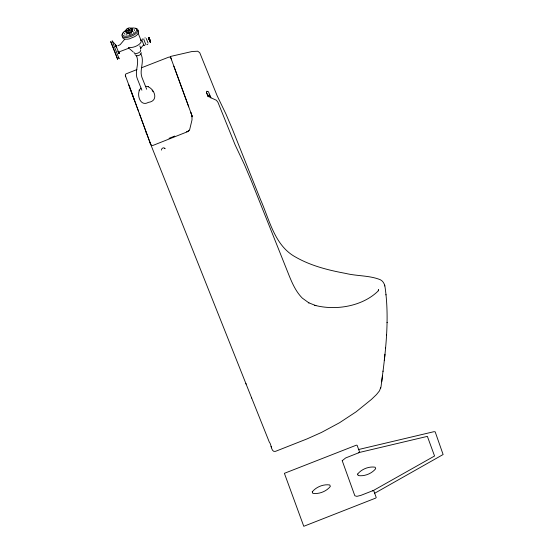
<?xml version="1.0" encoding="UTF-8"?>
<svg xmlns="http://www.w3.org/2000/svg" width="554" height="554" viewBox="0 0 554 554"><rect width="100%" height="100%" fill="white"/><g stroke="black" fill="none" stroke-linecap="round" stroke-linejoin="round"><path stroke-width="0.83" d="M382.994 371.485C386.484 343.702 389.06 315.441 385.12 287.554C384.815 284.382 383.257 281.162 380.286 279.715C369.366 275.31 357.011 276.204 345.648 273.406C328.37 270.207 310.953 265.858 295.594 257.063C274.521 245.63 269.493 219.779 260.581 199.786L232.327 129.027L225.928 113.986L217.14 95.745L199.745 52.706L197.681 51.217L191.982 51.522L171.359 56.259L170.362 56.577L170.293 57.228M387.101 322.691L387.101 322.31M386.574 335.329L386.602 334.941M385.549 348.168L385.577 347.774M116.236 46.266L115.696 44.985L112.171 40.982L119.138 58.786L118.833 57.872M384.282 360.453L384.947 354.248M251.44 397.44L269.299 442.071C271.522 444.045 270.975 452.666 275.463 451.358L307.096 438.879L321.562 432.404L339.554 422.723L356.09 411.837L371.457 399.399L376.512 394.538L379.469 390.854L381.014 386.761L383.043 371.062M381.72 381.796L382.489 375.591M140.668 49.036L140.841 47.969M378.389 290.788L378.645 289.597L377.966 291.175C362.496 306.251 335.987 310.891 314.762 305.302L315.898 305.663L308.433 302.65L308.938 302.913L302.318 298.121C296.127 291.916 292.464 283.793 289.209 275.795L251.218 180.639L244.556 164.884L235.09 144.788L217.971 102.352L216.413 100.281L210.167 97.428L207.861 95.669L208.498 96.396M122.621 36.419L122.753 37.921L124.082 38.912A8.545 3.74 -21.7 0 0 125.37 39.196L127.524 39.168A8.545 3.74 -21.7 0 0 129.352 38.849L134.823 36.592A8.545 3.74 -21.7 0 0 138.618 31.71L138.417 31.156A8.545 3.74 -21.7 0 0 138.244 30.913M170.48 56.979L168.735 57.159L141.602 67.733M380.577 388.548L380.806 387.765M139.068 90.357L139.276 89.97M124.858 39.085L120.156 44.687L117.919 45.753M141.928 39.576L142.745 38.905M125.329 31.987L125.786 31.536M133.763 31.876L133.313 32.326M189.122 130.294L188.755 130.675M140.979 88.121C135.744 92.698 139.698 107.434 148.368 102.379C160.161 100.835 153.52 86.535 145.73 86.265M147.786 44.237L146.99 44.715M374.67 493.261L443.11 454.522L435.167 431.815L433.879 431.704L358.653 449.502M187.418 131.416L188.305 130.986M358.618 452.812L359.581 452.036L357.095 445.243L356.305 445.187L284.389 473.331L303.772 526.3L375.674 498.101L376.228 497.52L373.742 490.726L372.523 490.809M186.483 131.804L187.176 131.52M118.251 52.215L128.473 48.337M136.914 69.569L125.959 73.911L125.37 74.513L125.356 75.559L150.224 143.154M209.017 95.066C210.014 92.837 209.073 95.69 210.617 97.566M169.032 138.32L174.78 136.069M144.04 45.179C142.44 45.144 141.187 48.392 140.702 48.032M144.857 37.949L145.293 37.887M206.566 91.341L207.016 91.292M144.85 45.29L143.901 45.179L143.673 44.645M136.949 55.802C138.694 55.691 141.381 54.756 141.242 52.623M207.009 91.292L208.436 91.701L210.942 97.961M135.017 54.68L136.824 55.795M132.115 29.057L132.745 29.085M126.984 34.812L126.354 34.784M148.202 86.472L148.617 86.618M164.794 148.327C163.382 146.81 161.055 148.887 161.567 150.113M149.178 38.732L150.446 41.889L148.818 37.755L150.459 41.924L148.818 37.755L149.677 39.874M133.202 51.958L128.445 47.776M164.787 148.32L165.127 148.721M207.798 95.503L208.048 95.932L207.473 94.921L208.138 95.987M152.135 90.205L152.509 90.766M152.731 91.098L153.112 91.673M112.171 40.982L112.497 41.702M115.71 44.999L119.013 53.447L118.39 51.751M149.538 39.653L150.155 41.1M207.715 95.357L206.372 92.172L208.235 96.853M149.081 39.396L150.238 42.27M150.169 143.029L151.45 145.349L152.932 145.439L188.166 131.464L189.676 129.629L192.016 119.879L191.94 116.111L192.127 116.769M149.476 39.493L150.203 41.231L149.137 38.51M150.203 42.201L149.04 38.274M148.07 43.087L146.298 38.551M149.414 39.327L150.245 41.349M150.411 41.834L148.874 37.866L150.321 41.619M149.351 39.175L149.649 40.712M148.548 37.928L149.012 39.223M143.715 38.988C143.32 38.205 146.076 45.269 145.903 44.562M271.079 446.496L271.619 447.798M140.564 47.796L139.809 45.913M111.624 43.773L110.682 41.564L117.656 59.368L116.749 56.847M150.286 41.46L148.922 38.046M148.721 38.358L149.026 39.112M143.562 44.368L141.983 40.324M111.818 44.258L113.245 47.831M146.228 133.154L146.478 133.77M150.086 142.828L149.719 141.914M143.444 124.705L150.626 144.185M150.328 41.557L148.894 37.921M115.973 45.753L116.527 47.138M138.147 33.178L141.138 40.691A7.521 3.289 -21.7 0 0 140.446 39.874M140.702 53.724C145.023 61.189 139.144 69.659 141.928 77.331L146.672 89.263M136.215 55.442C140.21 62.907 134.068 71.383 137.427 79.014L141.872 90.198M115.904 45.573L116.485 47.035M115.841 45.421L116.451 46.938M118.265 51.494L118.868 53.011M150.376 143.569L246.121 384.109M245.872 383.506L251.675 398.028M115.793 45.283L116.423 46.855M118.293 51.577L118.916 53.149M149.421 39.23L149.795 40.31M148.832 37.804L150.446 41.889L148.853 37.817M115.758 45.172L116.271 46.46M118.951 53.316L118.286 51.619L118.861 53.101M118.445 51.965L118.985 53.343M113.515 48.503L113.785 49.195M149.303 39.819L149.58 40.539M119.013 53.447L118.459 52.034M114.055 49.888L114.332 50.587M150.459 41.945L148.818 37.755L150.453 41.931L148.998 38.171M114.602 51.287L114.872 51.979M115.142 52.658L115.398 53.329M115.654 53.98L116.555 56.335M118.182 51.363L118.729 52.796M118.134 51.252L118.653 52.602M149.088 38.385L150.196 41.308M191.961 116.174L192.086 116.548L191.414 114.138M149.192 38.642L150.092 41.058M145.342 130.813L145.515 131.27M145.591 131.485L145.764 131.942M149.241 38.78L150.037 40.92M190.964 112.905L192.134 116.07M171.373 59.382L188.755 106.867M190.721 112.254L191.213 113.584M171.518 59.797L170.39 56.667L170.667 57.436M173.852 66.161L190.992 112.981M149.982 40.774L149.732 40.144M131.194 91.237L136.63 106.091M136.921 106.88L138.652 111.617M139.192 113.099L141.097 118.293M141.367 119.041L143.147 123.895M128.812 84.921L134.705 101.022M171.165 58.814L170.66 57.415M149.358 39.071L149.919 40.622M130.661 89.776L130.903 90.454M130.432 89.111L130.19 88.391M192.231 116.375L192.106 116.001L192.058 116.458M384.594 285.137L384.815 285.961M125.446 76.009L125.647 76.771M129.747 86.715L129.851 87.207M385.951 294.52L385.993 294.908M135.591 28.247A8.545 3.74 -21.7 0 1 136.187 33.365A8.545 3.74 -21.7 0 1 125.536 37.534A8.545 3.74 -21.7 0 1 122.711 33.295M123.023 32.921A8.545 3.74 -21.7 0 1 123.764 32.187M124.657 31.467A8.545 3.74 -21.7 0 1 126.229 30.456M131.146 28.531A8.545 3.74 -21.7 0 1 132.378 28.289M137.759 30.491A8.545 3.74 -21.7 0 1 138.022 30.685M131.27 28.199A7.562 3.31 -21.7 0 1 135.903 31.834A7.562 3.31 -21.7 0 1 124.733 36.211A7.562 3.31 -21.7 0 1 125.883 30.311M134.103 29.57A5.235 2.292 -21.7 0 1 134.47 30.581M131.45 33.579A5.235 2.292 -21.7 0 1 129.179 34.473M124.996 34.293A5.235 2.292 -21.7 0 1 124.629 33.288M132.039 30.989A2.749 1.205 -21.7 0 1 130.072 32.748A2.749 1.205 -21.7 0 1 127.254 33.06M127.15 33.005A2.749 1.205 -21.7 0 1 126.866 32.513M132.094 31.079A2.763 1.212 -21.7 0 1 130.114 32.852A2.763 1.212 -21.7 0 1 127.275 33.164M127.178 33.108A2.763 1.212 -21.7 0 1 126.887 32.617M130.979 28.095A3.366 1.475 -21.7 0 1 131.16 30.158A3.366 1.475 -21.7 0 1 126.887 31.744A3.366 1.475 -21.7 0 1 126.028 29.937M126.319 29.646A3.366 1.475 -21.7 0 1 126.672 29.362M127.074 29.092A3.366 1.475 -21.7 0 1 127.752 28.725M128.237 28.517A3.366 1.475 -21.7 0 1 128.729 28.344M131.596 29.327A3.331 1.461 -21.7 0 1 130.072 32.298A3.331 1.461 -21.7 0 1 126.104 31.813M128.23 29.916A3.331 1.461 -21.7 0 1 129.449 29.466M132.115 29.999A3.179 1.392 -21.7 0 1 129.477 32.873A3.179 1.392 -21.7 0 1 126.499 31.876M141.208 40.948A7.521 3.289 -21.7 0 1 136.873 45.802A7.521 3.289 -21.7 0 1 128.757 47.388M140.446 50.054A3.511 1.537 -21.7 0 1 137.787 53.129A3.511 1.537 -21.7 0 1 134.123 52.408M312.262 491.841L312.809 493.33C319.062 494.341 326.396 491.405 330.336 486.467L329.789 484.979C323.536 483.967 316.202 486.904 312.262 491.841M342.213 460.699L354.837 495.761L356.88 496.356L360.91 495.359L373.618 490.38L434.558 456.004L427.376 436.372L359.705 452.383L345.62 457.971L342.213 460.699M357.628 474.072L358.168 475.561C364.421 476.572 371.755 473.635 375.695 468.698L375.155 467.202C368.902 466.191 361.561 469.127 357.628 474.072M129.324 29.944L128.459 29.196L128.639 30.235A3.179 1.392 -21.7 0 1 129.338 29.964M127.655 30.477A2.382 1.046 -21.7 0 0 130.675 28.323A2.382 1.046 -21.7 0 0 127.039 28.773A2.382 1.046 -21.7 0 0 127.655 30.477"/></g></svg>
